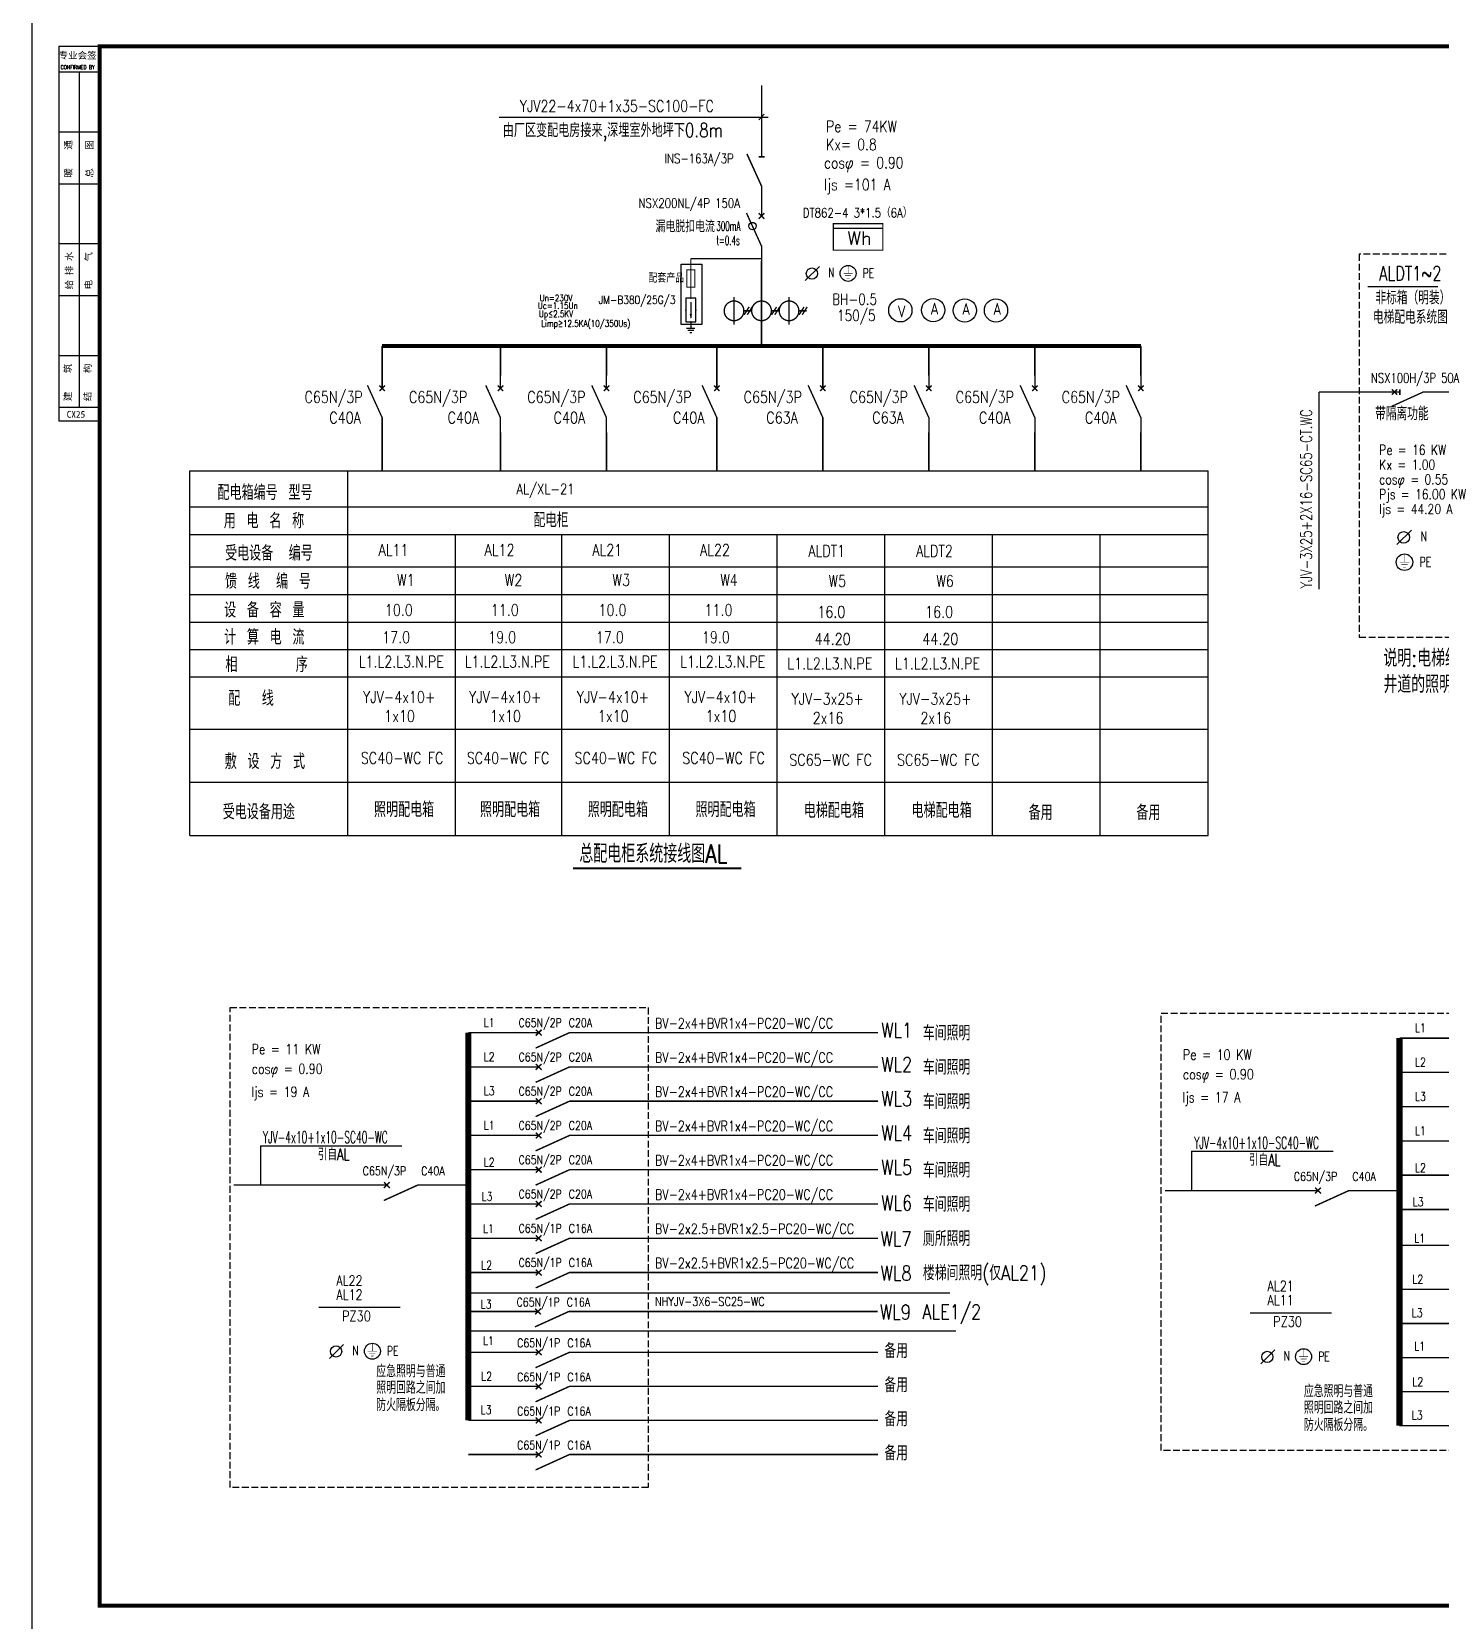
# Model space of a CAD drawing. Extents: x -55118 to 386282, y -631686 to -470886.
# Drawn here: x -34118 to 17709, y -571821 to -513351 of the extents above; entities that cross this region are included whole.
import ezdxf
from ezdxf.enums import TextEntityAlignment as Align

# ---------------------------------------------------------------- set-up
doc = ezdxf.new("R2010")
doc.units = 0
doc.header["$LTSCALE"] = 1000
doc.header["$MEASUREMENT"] = 0
doc.linetypes.add('DASH', pattern=[0.35, 0.25, -0.1])
doc.linetypes.add('H3', pattern=[4, 3, -1])
doc.layers.get('0').update_dxf_attribs({"linetype": 'CONTINUOUS'})
for name, color, linetype in [('5', 253, 'CONTINUOUS'), ('BPMDIM', 3, 'CONTINUOUS'), ('BXT', 4, 'CONTINUOUS'), ('C', 3, 'H3'), ('DOTLN', 2, 'DASH'), ('DQ2', 1, 'CONTINUOUS'), ('EES_照明平面_设备层', 1, 'CONTINUOUS'), ('ELEMENT', 3, 'CONTINUOUS'), ('EQUIP-动力', 3, 'CONTINUOUS'), ('EQUIP-照明', 3, 'CONTINUOUS'), ('KK', 6, 'CONTINUOUS'), ('LGT1', 7, 'CONTINUOUS'), ('PD', 7, 'CONTINUOUS'), ('SIG_TEXT', 7, 'CONTINUOUS'), ('TEL_TEXT', 7, 'CONTINUOUS'), ('WIRE-母线', 6, 'CONTINUOUS'), ('WIRE-照明', 4, 'CONTINUOUS'), ('WIRE-系统', 4, 'CONTINUOUS'), ('图框', 4, 'CONTINUOUS'), ('彩钢板', 253, 'CONTINUOUS'), ('电气标注线', 7, 'CONTINUOUS'), ('附加线条', 140, 'CONTINUOUS')]:
    doc.layers.add(name, color=color, linetype=linetype)
doc.styles.add('1', font='tssdeng.shx', dxfattribs={"width": 0.8, "bigfont": 'tssdchn.shx'})
doc.styles.add('_1HZTXT', font='txt.shx', dxfattribs={"width": 0.8, "bigfont": '1HZTXT.shx'})
doc.styles.add('_HZTXT', font='txt.shx', dxfattribs={"width": 0.8, "bigfont": 'hztxt.shx'})
doc.styles.add('_SIMPLEX', font='SIMPLEX.shx', dxfattribs={"width": 0.6})
doc.styles.add('_TEL_DIM', font='SIMPLEX', dxfattribs={"width": 0.8, "height": 3.5, "bigfont": 'HZTXT'})
doc.styles.add('HZ_TXT', font='TXT.shx', dxfattribs={"bigfont": 'hztxt.shx'})
doc.styles.add('HZTXT', font='txt.shx', dxfattribs={"width": 0.8, "bigfont": 'hztxt.shx'})
doc.styles.add('iIcon2', font='')
doc.styles.add('MIMI-TKWZ', font='romanc.shx', dxfattribs={"width": 0.75, "oblique": 15, "bigfont": 'bigfont.shx'})
doc.styles.get("Standard").update_dxf_attribs({"font": 'GBENOR', "bigfont": 'GBCBIG'})
doc.styles.get('iIcon2').set_extended_font_data('SimSun')

# ---------------------------------------------------------------- blocks, each defined once
blk = doc.blocks.new('$element$00000591')
blk.add_line((0.173, 0), (0.173, -1))
at = {"const_width": 0.0233}
blk.add_lwpolyline([(-0.267, 0), (0.267, 0), (0.267, -1), (-0.267, -1), (-0.267, 0)], dxfattribs=at)
at = {"style": '_SIMPLEX'}
blk.add_text('Wh', height=0.2667, rotation=270, dxfattribs=at).set_placement((-0.161, -0.281))
at = {"flags": 9}
blk.add_attdef('S', (0, 0), '', height=0.00000667, dxfattribs=at)
blk.add_attdef('S', (0, 0), '', height=0.00000667, dxfattribs=at)
blk.add_attdef('S', (0, 0), '', height=0.00000667, dxfattribs=at)
blk = doc.blocks.new('$element$00000578')
at = {"const_width": 0.025}
for points in [[(0, 0), (0, -0.25)], [(0, -1), (0, -0.75), (-0.25, -0.2)], [(-0.05, -0.25), (0.05, -0.25)]]:
    blk.add_lwpolyline(points, dxfattribs=at)
at = {"flags": 9}
blk.add_attdef('S', (0, 0), '', height=0.00000667, dxfattribs=at)
blk = doc.blocks.new('$equip$00001310')
for points in [[(0, 0), (0, -0.375)], [(-0.25, -0.375), (0.25, -0.375)], [(-0.188, -0.5), (0.188, -0.5)], [(-0.062, -0.625), (0.062, -0.625)]]:
    blk.add_lwpolyline(points)
blk.add_point((0, 0))
at = {"flags": 9}
blk.add_attdef('A', (0, 0), '', height=0.00002, dxfattribs=at)
blk = doc.blocks.new('$equip$00001687')
for p, q in [((0.72, 0), (-0.72, 0)), ((-0.72, 0), (-0.72, -0.6)), ((0.72, -0.6), (0.72, 0)), ((-0.72, -0.6), (0.72, -0.6)), ((-0.48, -0.3), (0.48, -0.3))]:
    blk.add_line(p, q)
for p in [(0, 0), (-0.72, -0.3), (0, -0.6), (0.72, -0.3)]:
    blk.add_point(p)
blk.add_solid([(0.24, -0.372), (0.528, -0.3), (0.24, -0.228)])
at = {"flags": 9}
blk.add_attdef('A', (0, 0), '', height=0.00002, dxfattribs=at)
blk = doc.blocks.new('$element$00000595')
at = {"const_width": 0.0233}
for points in [[(0, 0), (0, -0.25)], [(-0.25, -0.2), (0, -0.75), (0, -1)], [(-0.047, -0.203), (0.047, -0.297)], [(0.047, -0.203), (-0.047, -0.297)]]:
    blk.add_lwpolyline(points, dxfattribs=at)
blk.add_circle((-0.151, -0.417), 0.0615)
at = {"flags": 9}
blk.add_attdef('S', (0, 0), '', height=0.00000667, dxfattribs=at)
blk = doc.blocks.new('$element$00000576')
at = {"const_width": 0.0233}
for points in [[(0, 0), (0, -0.25)], [(0, -1), (0, -0.75), (-0.25, -0.2)], [(-0.047, -0.297), (0.047, -0.203)], [(-0.047, -0.203), (0.047, -0.297)]]:
    blk.add_lwpolyline(points, dxfattribs=at)
at = {"flags": 9}
blk.add_attdef('S', (0, 0), '', height=0.00000667, dxfattribs=at)
blk = doc.blocks.new('$element$00000584')
at = {"const_width": 0.0233}
for points in [[(0, 0), (0, -1)], [(-0.467, -0.267), (-0.467, -0.733)], [(0.467, -0.267), (0.467, -0.733)], [(-0.3, -0.5), (-0.167, -0.5)], [(-0.211, -0.433), (-0.294, -0.567)], [(-0.158, -0.433), (-0.242, -0.567)], [(0.167, -0.5), (0.3, -0.5)], [(0.256, -0.433), (0.172, -0.567)], [(0.308, -0.433), (0.225, -0.567)], [(0.633, -0.5), (0.767, -0.5)], [(0.722, -0.433), (0.639, -0.567)], [(0.775, -0.433), (0.692, -0.567)]]:
    blk.add_lwpolyline(points, dxfattribs=at)
for points in [[(-0.467, -0.333, 1), (-0.467, -0.667, 1), (-0.467, -0.333)], [(0, -0.333, 1), (0, -0.667, 1), (0, -0.333)], [(0.467, -0.333, 1), (0.467, -0.667, 1), (0.467, -0.333)]]:
    blk.add_lwpolyline(points, format="xyb", close=True, dxfattribs=at)
at = {"flags": 9}
blk.add_attdef('S', (0, 0), '', height=0.00000667, dxfattribs=at)
blk = doc.blocks.new('$element$00000582')
at = {"const_width": 0.0233}
for points in [[(0, 0), (0, -1)], [(-0.1, -0.283), (0.1, -0.283), (0.1, -0.717), (-0.1, -0.717), (-0.1, -0.283)]]:
    blk.add_lwpolyline(points, dxfattribs=at)
at = {"flags": 9}
blk.add_attdef('S', (0, 0), '', height=0.00000667, dxfattribs=at)
blk = doc.blocks.new('0114')
at = {"color": 3, "linetype": 'Continuous', "const_width": 0.3}
for points in [[(0, 0), (0, -4.58)], [(-2.75, -4.58), (2.75, -4.58)], [(-1.83, -6.01), (1.83, -6.01)], [(-0.86, -7.5), (0.86, -7.5)]]:
    blk.add_lwpolyline(points, dxfattribs=at)
blk = doc.blocks.new('$element$00000497')
at = {"const_width": 0.0233}
for points in [[(0, 0), (0, -0.25)], [(0, -1), (0, -0.75), (-0.25, -0.2)], [(-0.047, -0.297), (0.047, -0.203)], [(-0.047, -0.203), (0.047, -0.297)]]:
    blk.add_lwpolyline(points, dxfattribs=at)
at = {"flags": 9}
blk.add_attdef('S', (0, 0), '', height=0.00000667, dxfattribs=at)

msp = doc.modelspace()

# ---------------------------------------------------------------- linework, layer by layer
at = {"color": 4, "linetype": 'Continuous'}
for p, q in [((-28296.3, -529510.7), (9164.3, -529510.7)), ((-28296.3, -530842.3), (9164.3, -530842.3)), ((-28296.3, -531853.7), (9164.3, -531853.7)), ((-28296.3, -533047.1), (9164.3, -533047.1)), ((-28296.3, -534070), (9164.3, -534070)), ((-28296.3, -536092.6), (9164.3, -536092.6)), ((-28296.3, -537092.4), (9164.3, -537092.4)), ((-28296.3, -539015.3), (9164.3, -539015.3)), ((-28296.3, -540975.3), (9164.3, -540975.3)), ((-28296.3, -540975.3), (9164.3, -540975.3)), ((-28296.3, -542935.2), (9164.3, -542935.2))]:
    msp.add_line(p, q, dxfattribs=at)
at = {"color": 4}
for p, q in [((-25704.6, -554355.5), (-25704.6, -555803.8)), ((8560.3, -554557.7), (8560.3, -556006))]:
    msp.add_line(p, q, dxfattribs=at)
at = {"color": 4, "linetype": 'ByBlock', "ltscale": 0.5}
msp.add_lwpolyline([(-10218, -521903.3), (-9458.7, -521903.3), (-9458.7, -524124.6), (-10218, -524124.6)], close=True, dxfattribs=at)
at = {"color": 4, "linetype": 'Continuous'}
for points, const_width in [([(-7265.4, -521792.2), (-7265.4, -524920.6)], 57.8), ([(-7264.8, -521878.2), (-7264.8, -521892.6)], 43.3), ([(-21224.4, -524920.6), (-21224.4, -526008.3)], 57.8), ([(-16871.7, -524920.6), (-16871.7, -526008.3)], 57.8), ([(-12970.9, -524920.6), (-12970.9, -526008.3)], 57.8), ([(-8909.5, -524920.6), (-8909.5, -526008.3)], 57.8), ([(-5008.7, -524920.6), (-5008.7, -526008.3)], 57.8), ([(-1107.9, -524920.6), (-1107.9, -526008.3)], 57.8), ([(2792.9, -524920.6), (2792.9, -526008.3)], 57.8), ([(6693.7, -524920.6), (6693.7, -526008.3)], 57.8)]:
    msp.add_lwpolyline(points, dxfattribs=dict(at, const_width=const_width))
at = {"layer": 'BPMDIM', "color": 4}
for p, q in [((-5654.1, -522509.9), (-5137.7, -521994)), ((-23159.9, -562184.1), (-22643.6, -561668.2)), ((11105, -562386.3), (11621.3, -561870.4))]:
    msp.add_line(p, q, dxfattribs=at)
for centre, radius in [((-5413.1, -522252), 206.4), ((-4078.8, -522243.1), 293.7), ((-22919, -561926.2), 206.4), ((-21584.6, -561917.4), 293.7), ((12680.3, -562119.5), 293.7), ((11345.9, -562128.3), 206.4)]:
    msp.add_circle(centre, radius, dxfattribs=at)
at = {"layer": 'C', "color": 4, "linetype": 'Continuous'}
for points, const_width in [([(-7264.8, -521878.2), (-7264.8, -521931.1)], 43.3), ([(-21224.4, -528097.7), (-21224.4, -529510.7)], 57.8), ([(-16871.7, -528097.7), (-16871.7, -529510.7)], 57.8), ([(-12970.9, -528097.7), (-12970.9, -529510.7)], 57.8), ([(-8909.5, -528097.7), (-8909.5, -529510.7)], 57.8), ([(-5008.7, -528097.7), (-5008.7, -529510.7)], 57.8), ([(-1107.9, -528097.7), (-1107.9, -529510.7)], 57.8), ([(2792.9, -528097.7), (2792.9, -529510.7)], 57.8), ([(6693.7, -528097.7), (6693.7, -529510.7)], 57.8)]:
    msp.add_lwpolyline(points, dxfattribs=dict(at, const_width=const_width))
at = {"layer": 'DOTLN', "color": 4, "linetype": 'DASH'}
for p, q in [((-26823.2, -549269), (-11434.2, -549269)), ((-26823.2, -566936.3), (-26823.2, -549269)), ((-11434.2, -549269), (-11434.2, -566936.3)), ((7441.7, -549471.2), (22830.7, -549471.2)), ((7441.7, -565574.7), (7441.7, -549471.2)), ((22830.7, -565574.7), (7441.7, -565574.7)), ((-11434.2, -566936.3), (-26823.2, -566936.3))]:
    msp.add_line(p, q, dxfattribs=at)
at = {"layer": 'DQ2', "color": 4, "const_width": 72.2, "elevation": -24.9}
msp.add_lwpolyline([(-14198.1, -544143), (-8002.7, -544143)], dxfattribs=at)
at = {"layer": 'EES_照明平面_设备层', "color": 4}
for centre in [(-2156.6, -523604), (-946.1, -523597), (214.5, -523607.6), (1361.7, -523607.6)]:
    msp.add_circle(centre, 428, dxfattribs=at)
at = {"layer": 'KK', "color": 4}
for p, q in [((15039.8, -522723.9), (17619.8, -522723.9)), ((16115.9, -532228.7), (16649.5, -531695.5))]:
    msp.add_line(p, q, dxfattribs=at)
at = {"layer": 'KK', "color": 4, "linetype": 'DASH'}
msp.add_lwpolyline([(14727.6, -535640.8), (23881.8, -535640.8), (23881.8, -521536.8), (14727.6, -521536.8)], close=True, dxfattribs=at)
at = {"layer": 'KK', "color": 4, "linetype": 'Continuous', "const_width": 49.2}
for points in [[(13242.8, -526612.9), (13242.8, -533879.2)], [(16223.6, -526612.9), (13242.8, -526612.9)], [(17608.3, -526612.9), (18916.7, -526612.9)]]:
    msp.add_lwpolyline(points, dxfattribs=at)
at = {"layer": 'KK', "color": 4, "const_width": 52.7}
msp.add_lwpolyline([(16223.6, -526718.3), (16223.6, -526507.5)], dxfattribs=at)
at = {"layer": 'KK', "color": 4}
for centre, radius in [((16364.9, -531962.1), 213.3), ((16394.1, -532876.6), 303.5)]:
    msp.add_circle(centre, radius, dxfattribs=at)
at = {"layer": 'PD', "color": 4}
for p, q in [((-16918.1, -516489.9), (-7025, -516489.9)), ((-7162.9, -516387.3), (-7359.4, -516592.5)), ((-28296.3, -542935.2), (-28296.3, -529510.7)), ((-22483.8, -542935.2), (-22483.8, -529510.7)), ((9164.3, -542935.2), (9164.3, -529510.7)), ((-18519.9, -542935.2), (-18519.9, -531853.7)), ((-14619.1, -542935.2), (-14619.1, -531853.7)), ((-14619.1, -542935.2), (-14619.1, -531853.7)), ((-10655.2, -542935.2), (-10655.2, -531853.7)), ((-10655.2, -542935.2), (-10655.2, -531853.7)), ((-6691.3, -542935.2), (-6691.3, -531853.7)), ((-2727.4, -542935.2), (-2727.4, -531853.7)), ((1236.5, -542935.2), (1236.5, -531853.7)), ((5200.4, -542935.2), (5200.4, -531853.7))]:
    msp.add_line(p, q, dxfattribs=at)
at = {"layer": 'SIG_TEXT', "color": 4}
msp.add_line((-28296.3, -535081.3), (9164.3, -535081.3), dxfattribs=at)
at = {"layer": 'WIRE-母线', "color": 4, "const_width": 227}
for points in [[(-18053.2, -550192), (-18055.6, -564459.7)], [(16211.8, -550394.2), (16209.3, -564661.9)]]:
    msp.add_lwpolyline(points, dxfattribs=at)
at = {"layer": 'WIRE-照明', "color": 4}
for points, const_width in [([(-7261.7, -517411.9), (-7261.7, -515320.1)], 50.6), ([(-9868.7, -521705.5), (-7243.1, -521705.5)], 50.6), ([(-21224.4, -524920.6), (6693.7, -524920.6)], 144.5)]:
    msp.add_lwpolyline(points, dxfattribs=dict(at, const_width=const_width))
at = {"layer": 'WIRE-系统', "color": 4, "const_width": 53}
for points in [[(-18053.2, -550192), (-16032.2, -550192)], [(-13761.9, -550192), (-2973.3, -550192)], [(16211.8, -550394.2), (18232.7, -550394.2)], [(-18053.2, -551453.3), (-16032.2, -551453.3)], [(-13761.9, -551453.3), (-2973.3, -551453.3)], [(16211.8, -551655.5), (18232.7, -551655.5)], [(-18053.2, -552714.6), (-16032.2, -552714.6)], [(-13761.9, -552714.6), (-2973.3, -552714.6)], [(16211.8, -552916.8), (18232.7, -552916.8)], [(-18053.2, -553975.9), (-16032.2, -553975.9)], [(-13761.9, -553975.9), (-2973.3, -553975.9)], [(16211.8, -554178.1), (18232.7, -554178.1)], [(-18053.2, -555237.2), (-16032.2, -555237.2)], [(-13761.9, -555237.2), (-2973.3, -555237.2)], [(16211.8, -555439.4), (18232.7, -555439.4)], [(-26687.7, -555803.8), (-21466.9, -555803.8)], [(-19350, -555803.8), (-18053.2, -555803.8)], [(7577.2, -556006), (12798, -556006)], [(14914.9, -556006), (16211.8, -556006)], [(-18053.2, -556498.5), (-16032.2, -556498.5)], [(-13761.9, -556498.5), (-2973.3, -556498.5)], [(16211.8, -556700.7), (18232.7, -556700.7)], [(-18053.2, -557759.8), (-16032.2, -557759.8)], [(-13761.9, -557759.8), (-2973.3, -557759.8)], [(16188.8, -558017.9), (18209.8, -558017.9)], [(-18053.2, -559021.1), (-16032.2, -559021.1)], [(-13761.9, -559021.1), (-2973.3, -559021.1)], [(16188.8, -559643.6), (18209.8, -559643.6)], [(-18076.1, -560455), (-16055.2, -560455)], [(-13784.8, -560455), (-2996.2, -560455)], [(16210, -560898.2), (18230.9, -560898.2)], [(-18054.9, -561957.3), (-16034, -561957.3)], [(-13795.9, -561957.3), (-2975.1, -561957.3)], [(16210, -562152.7), (18230.9, -562152.7)], [(-18054.9, -563211.9), (-16034, -563211.9)], [(-13795.9, -563211.9), (-2975.1, -563211.9)], [(16210, -563407.3), (18230.9, -563407.3)], [(-18054.9, -564466.5), (-16034, -564466.5)], [(-13795.9, -564466.5), (-2975.1, -564466.5)], [(16210, -564661.9), (18230.9, -564661.9)], [(-18054.9, -565721), (-16034, -565721)], [(-13795.9, -565721), (-2975.1, -565721)]]:
    msp.add_lwpolyline(points, dxfattribs=at)
at = {"layer": '图框'}
for p, q in [((-33117.5, -513885.5), (-31617.5, -513885.5)), ((-33117.5, -513885.5), (-33117.5, -527169)), ((-33117.5, -514830.8), (-31617.5, -514830.8)), ((-33117.5, -517037.2), (-31617.5, -517037.2)), ((-33117.5, -518943.6), (-31617.5, -518943.6)), ((-33117.5, -521149.9), (-31617.5, -521149.9)), ((-33117.5, -523056.3), (-31617.5, -523056.3)), ((-33117.5, -525262.7), (-31617.5, -525262.7)), ((-33117.5, -527169), (-31617.5, -527169)), ((-33117.5, -527169), (-33117.5, -527669)), ((-33117.5, -527669), (-31617.5, -527669))]:
    msp.add_line(p, q, dxfattribs=at)
msp.add_lwpolyline([(-34117.5, -572285.5), (70982.5, -572285.5), (70982.5, -512885.5), (-34117.5, -512885.5)], close=True, dxfattribs=at)
at = {"layer": '图框', "const_width": 140}
msp.add_lwpolyline([(-31617.5, -513885.5), (69982.5, -513885.5), (69982.5, -571285.5), (-31617.5, -571285.5)], close=True, dxfattribs=at)
at = {"layer": '图框'}
msp.add_lwpolyline([(-32367.5, -527169), (-32367.5, -514830.8)], dxfattribs=at)
at = {"layer": '彩钢板'}
for p, q in [((-18033.1, -559765.3), (-337.8, -559765.3)), ((-18054.8, -561172.6), (-115.5, -561172.6))]:
    msp.add_line(p, q, dxfattribs=at)
at = {"layer": '电气标注线', "color": 4, "ltscale": 0.2}
for p, q in [((-25704.6, -554355.5), (-20495.6, -554355.5)), ((8560.3, -554557.7), (13769.3, -554557.7))]:
    msp.add_line(p, q, dxfattribs=at)
at = {"layer": '附加线条', "color": 4}
for p, q in [((-23553.9, -560297.5), (-20558.6, -560297.5)), ((10711, -560499.6), (13706.4, -560499.6))]:
    msp.add_line(p, q, dxfattribs=at)

# ---------------------------------------------------------------- block references
at = {"layer": 'BXT', "color": 4, "linetype": 'Continuous', "xscale": 60.84815970528871, "yscale": 60.84815970528871, "zscale": 60.84815970528871}
for p in [(-4078.8, -521964.2), (-21584.6, -561638.4), (12680.3, -561840.5)]:
    msp.add_blockref('0114', p, dxfattribs=at)
at = {"layer": 'ELEMENT', "color": 4}
for name, p, xscale, yscale, zscale in [('$element$00000578', (-7261.7, -517411.9), 2167.107747838832, 2167.107747838832, 2167.107747838832), ('$element$00000595', (-7264.8, -519579), 2215.23487670403, 2215.23487670403, 2215.23487670403)]:
    msp.add_blockref(name, p, dxfattribs=dict(at, xscale=xscale, yscale=yscale, zscale=zscale))
for name, p, xscale, yscale, zscale, rotation in [('$element$00000591', (-4622.9, -520900.8), 1820.370508185681, 1820.370508185681, 1820.370508185681, 90), ('$element$00000582', (-9868.7, -523158.2), 1452.655665531568, 1452.655665531568, 1452.655665531568, 180), ('$element$00000497', (-16032.2, -550192), 2270.34756903788, 2270.34756903788, 2270.34756903788, 90), ('$element$00000497', (-16032.2, -551453.3), 2270.34756903788, 2270.34756903788, 2270.34756903788, 90), ('$element$00000497', (-16032.2, -552714.6), 2270.34756903788, 2270.34756903788, 2270.34756903788, 90), ('$element$00000497', (-16032.2, -553975.9), 2270.34756903788, 2270.34756903788, 2270.34756903788, 90), ('$element$00000497', (-16032.2, -555237.2), 2270.34756903788, 2270.34756903788, 2270.34756903788, 90), ('$element$00000497', (-21620.4, -555803.8), 2270.34756903788, 2270.34756903788, 2270.34756903788, 90), ('$element$00000497', (12644.6, -556006), 2270.34756903788, 2270.34756903788, 2270.34756903788, 90), ('$element$00000497', (-16032.2, -556498.5), 2270.34756903788, 2270.34756903788, 2270.34756903788, 90), ('$element$00000497', (-16032.2, -557759.8), 2270.34756903788, 2270.34756903788, 2270.34756903788, 90), ('$element$00000497', (-16032.2, -559021.1), 2270.34756903788, 2270.34756903788, 2270.34756903788, 90), ('$element$00000497', (-16055.2, -560455), 2270.34756903788, 2270.34756903788, 2270.34756903788, 90), ('$element$00000497', (-16034, -561957.3), 2270.34756903788, 2270.34756903788, 2270.34756903788, 90), ('$element$00000497', (-16034, -563211.9), 2270.34756903788, 2270.34756903788, 2270.34756903788, 90), ('$element$00000497', (-16034, -564466.5), 2270.34756903788, 2270.34756903788, 2270.34756903788, 90), ('$element$00000497', (-16034, -565721), 2270.34756903788, 2270.34756903788, 2270.34756903788, 90)]:
    msp.add_blockref(name, p, dxfattribs=dict(at, xscale=xscale, yscale=yscale, zscale=zscale, rotation=rotation))
at = {"layer": 'ELEMENT', "color": 4, "ltscale": 0.8, "xscale": 2167.107747838832, "yscale": 2167.107747838832, "zscale": 2167.107747838832}
for name, p in [('$element$00000584', (-7265.4, -522539.4)), ('$element$00000576', (-21224.4, -525930.6)), ('$element$00000576', (-16871.7, -525930.6)), ('$element$00000576', (-12970.9, -525930.6)), ('$element$00000576', (-8909.5, -525930.6)), ('$element$00000576', (-5008.7, -525930.6)), ('$element$00000576', (-1107.9, -525930.6)), ('$element$00000576', (2792.9, -525930.6)), ('$element$00000576', (6693.7, -525930.6))]:
    msp.add_blockref(name, p, dxfattribs=at)
at = {"layer": 'EQUIP-动力', "color": 4, "xscale": 606.7901693942025, "yscale": 606.7901693942025, "zscale": 606.7901693942025}
msp.add_blockref('$equip$00001310', (-9868.7, -524035.6), dxfattribs=at)
at = {"layer": 'EQUIP-照明', "color": 4, "xscale": 606.79016939532, "yscale": 606.79016939532, "zscale": 606.79016939532, "rotation": 270}
msp.add_blockref('$equip$00001687', (-9686.6, -523595), dxfattribs=at)
at = {"layer": 'KK', "color": 4, "xscale": 2107.992431001412, "yscale": 2107.992431001412, "zscale": 2107.992431001412, "rotation": 90}
msp.add_blockref('$element$00000576', (15500.3, -526612.9), dxfattribs=at)
at = {"layer": 'KK', "color": 4, "linetype": 'Continuous', "xscale": 62.88045604471117, "yscale": 62.88045604471117, "zscale": 62.88045604471117}
msp.add_blockref('0114', (16394.1, -532588.3), dxfattribs=at)

# ---------------------------------------------------------------- texts
at = {"layer": '5', "color": 4, "style": 'HZTXT', "width": 0.8}
for s, height, p in [('配电箱编号 型号', 553.89, (-27284.3, -530587.5)), ('用 电 名 称', 553.89, (-27052, -531630.2)), ('配电柜', 532.59, (-15647.4, -531590.2)), ('受电设备', 553.89, (-27005.8, -532817.2)), ('编号', 553.89, (-24665.2, -532820.2)), ('馈 线', 553.89, (-27005.8, -533854.5)), ('编 号', 553.89, (-25129.3, -533855.2)), ('设 备 容 量', 553.89, (-27040.5, -534910.8)), ('计 算 电 流', 553.89, (-27040.5, -535910.8)), ('相     序', 553.89, (-26992.8, -536920.4)), ('配  线', 553.89, (-26887.7, -538161.4)), ('敷 设 方 式', 553.89, (-27019.1, -540487)), ('受电设备用途', 553.89, (-27093.3, -542339.9)), ('照明配电箱', 553.89, (-21525.5, -542257.2)), ('照明配电箱', 553.89, (-17624.7, -542257.2)), ('照明配电箱', 553.89, (-13660.8, -542257.2)), ('照明配电箱', 553.89, (-9696.9, -542257.2)), ('电梯配电箱', 553.89, (-5711, -542289.4)), ('电梯配电箱', 553.89, (-1747.1, -542289.4)), ('备用', 553.89, (2562.8, -542367.3)), ('备用', 553.89, (6526.7, -542367.3))]:
    msp.add_text(s, height=height, dxfattribs=at).set_placement(p)
at = {"layer": 'KK', "color": 4, "style": '_TEL_DIM'}
for s, height, width, p in [('ALDT1~2', 522.61, 0.752941, (15462.1, -522502.7)), ('非标箱（明装）', 491.86, 0.8, (15325.5, -523385.4)), ('电梯配电系统图', 491.86, 0.8, (15233.8, -524099.9)), ('NSX100H/3P 50A', 358.359, 0.752941, (15161.8, -526273)), ('带隔离功能', 491.86, 0.8, (15314.2, -527651.9)), ('Pe = 16 KW', 362.88, 0.8, (15464.1, -528922.3)), ('Kx = 1.00', 362.88, 0.8, (15464.1, -529466.7)), ('cosφ = 0.55', 362.88, 0.8, (15464.1, -530011)), ('Pjs = 16.00 KW', 362.88, 0.8, (15464.1, -530555.3)), ('ljs = 44.20 A', 362.88, 0.8, (15464.1, -531099.6)), ('说明:电梯终端的配电装置.电梯控制的二次线路. ', 639.424, 0.8, (15620, -536725.2)), ('井道的照明.插座安装均由电梯厂商负责配合及施工,以现场规格为准.', 639.424, 0.8, (15620, -537688.1))]:
    msp.add_text(s, height=height, dxfattribs=dict(at, width=width)).set_placement(p)
at = {"layer": 'KK', "color": 4, "style": '_TEL_DIM', "width": 0.752941}
msp.add_text('YJV-3X25+2X16-SC65-CT.WC', height=418.085, rotation=90, dxfattribs=at).set_placement((12986.9, -533840.8))
at = {"layer": 'KK', "color": 4, "linetype": 'Continuous', "style": 'HZ_TXT', "width": 0.7}
for s, height, p in [('N', 359.3, (16987.4, -532104.2)), ('PE', 359.32, (16951.8, -533046.2))]:
    msp.add_text(s, height=height, dxfattribs=at).set_placement(p)
at = {"layer": 'LGT1', "color": 4, "linetype": 'Continuous', "style": 'HZ_TXT', "width": 0.7}
for s, p in [('N', (-4810.7, -522389.5)), ('PE', (-3539.1, -522407.2)), ('N', (-22316.6, -562063.8)), ('PE', (-21044.9, -562081.4)), ('N', (11948.3, -562265.9)), ('PE', (13220, -562283.6))]:
    msp.add_text(s, height=347.7, dxfattribs=at).set_placement(p)
at = {"layer": 'PD', "color": 4, "style": '1', "width": 0.85}
for s, p in [('V', (-2267.1, -523861.7)), ('A', (-1056.6, -523760.2)), ('A', (104, -523770.8)), ('A', (1251.1, -523770.8))]:
    msp.add_text(s, height=433.4, dxfattribs=at).set_placement(p)
at = {"layer": 'SIG_TEXT', "color": 4, "width": 0.8}
for s, height, style, p in [('YJV22-4x70+1x35-SC100-FC', 424.753, '_TEL_DIM', (-16155.6, -516297.2)), ('由厂区变配电房接来,深埋室外地坪下0.8m', 509.704, '_TEL_DIM', (-16785.3, -517230.4)), ('Pe = 74KW', 418.04, '_TEL_DIM', (-4889.8, -517043.3)), ('Kx= 0.8', 418.04, '_TEL_DIM', (-4889.8, -517708.2)), ('cosφ = 0.90', 418.038, '_TEL_DIM', (-4965.5, -518379.1)), ('ljs =101 A', 418.04, '_TEL_DIM', (-4965.5, -519183.7)), ('漏电脱扣电流', 433.25, '_TEL_DIM', (-11165.4, -520730.6)), ('BH-0.5', 404.53, '_TEL_DIM', (-4664.3, -523400.1)), ('150/5', 404.53, '_TEL_DIM', (-4483.6, -523995.2)), ('C65N/3P', 428.29, '_TEL_DIM', (-24082.2, -527013.6)), ('C65N/3P', 428.29, '_TEL_DIM', (-20236.9, -527013.6)), ('C65N/3P', 428.29, '_TEL_DIM', (-15884.1, -527013.6)), ('C65N/3P', 428.29, '_TEL_DIM', (-11983.3, -527013.6)), ('C65N/3P', 428.29, '_TEL_DIM', (-7922, -527013.6)), ('C65N/3P', 428.29, '_TEL_DIM', (-4021.2, -527013.6)), ('C65N/3P', 428.29, '_TEL_DIM', (-120.4, -527013.6)), ('C65N/3P', 428.29, '_TEL_DIM', (3780.4, -527013.6)), (' C40A', 428.29, '_TEL_DIM', (-23403, -527769.9)), (' C40A', 428.29, '_TEL_DIM', (-19050.3, -527769.9)), (' C40A', 428.29, '_TEL_DIM', (-15149.5, -527769.9)), (' C40A', 428.29, '_TEL_DIM', (-10756.9, -527769.9)), (' C63A', 428.29, '_TEL_DIM', (-7324.2, -527769.9)), (' C63A', 428.29, '_TEL_DIM', (-3423.4, -527769.9)), (' C40A', 428.29, '_TEL_DIM', (501.4, -527769.9)), (' C40A', 428.29, '_TEL_DIM', (4402.2, -527769.9)), ('AL/XL-21', 389.36, '_TEL_DIM', (-16284.9, -530374.7)), ('AL11', 428.29, '_TEL_DIM', (-21356, -532641.5)), ('AL12', 428.29, '_TEL_DIM', (-17455.2, -532641.5)), ('AL21', 428.29, '_TEL_DIM', (-13491.3, -532641.5)), ('AL22', 428.29, '_TEL_DIM', (-9527.4, -532641.5)), ('ALDT1', 428.29, '_TEL_DIM', (-5541.4, -532673.7)), ('ALDT2', 428.29, '_TEL_DIM', (-1577.5, -532673.7)), ('W1', 428.29, '_TEL_DIM', (-20676.6, -533747.9)), ('W2', 428.29, '_TEL_DIM', (-16712.7, -533747.9)), ('W3', 428.29, '_TEL_DIM', (-12748.8, -533747.9)), ('W4', 428.29, '_TEL_DIM', (-8784.9, -533747.9)), ('W5', 428.29, '_TEL_DIM', (-4798.9, -533780.1)), ('W6', 428.29, '_TEL_DIM', (-835, -533780.1)), ('10.0', 428.29, '_TEL_DIM', (-21126.3, -534851.1)), ('11.0', 428.29, '_TEL_DIM', (-17225.5, -534851.1)), ('10.0', 428.29, '_TEL_DIM', (-13261.6, -534851.1)), ('11.0', 428.29, '_TEL_DIM', (-9360.8, -534851.1)), ('16.0', 428.29, '_TEL_DIM', (-5208.9, -534917.7)), ('16.0', 428.29, '_TEL_DIM', (-1245, -534917.7)), ('17.0', 428.29, '_TEL_DIM', (-21224.7, -535851.6)), ('19.0', 428.29, '_TEL_DIM', (-17323.9, -535851.6)), ('17.0', 428.29, '_TEL_DIM', (-13360, -535851.6)), ('19.0', 428.29, '_TEL_DIM', (-9459.2, -535851.6)), ('44.20', 428.29, '_TEL_DIM', (-5307.3, -535918.2)), ('44.20', 428.29, '_TEL_DIM', (-1343.4, -535918.2)), ('L1.L2.L3.N.PE', 428.293, '_TEL_DIM', (-22084, -536752.1)), ('L1.L2.L3.N.PE', 428.293, '_TEL_DIM', (-18183.2, -536752.1)), ('L1.L2.L3.N.PE', 428.293, '_TEL_DIM', (-14219.3, -536752.1)), ('L1.L2.L3.N.PE', 428.293, '_TEL_DIM', (-10255.4, -536752.1)), ('L1.L2.L3.N.PE', 428.293, '_TEL_DIM', (-6315.9, -536818.6)), ('L1.L2.L3.N.PE', 428.293, '_TEL_DIM', (-2352, -536818.6)), ('YJV-4x10+', 428.29, '_TEL_DIM', (-21927.8, -538052.1)), ('YJV-4x10+', 428.29, '_TEL_DIM', (-18027, -538052.1)), ('YJV-4x10+', 428.29, '_TEL_DIM', (-14063.1, -538052.1)), ('YJV-4x10+', 428.29, '_TEL_DIM', (-10099.2, -538052.1)), ('YJV-3x25+', 428.29, '_TEL_DIM', (-6159.7, -538118.7)), ('YJV-3x25+', 428.29, '_TEL_DIM', (-2195.8, -538118.7)), ('1x10', 428.29, '_TEL_DIM', (-21150, -538753.9)), ('1x10', 428.29, '_TEL_DIM', (-17249.3, -538753.9)), ('1x10', 428.29, '_TEL_DIM', (-13285.4, -538753.9)), ('1x10', 428.29, '_TEL_DIM', (-9321.5, -538753.9)), ('2x16', 428.29, '_TEL_DIM', (-5382, -538820.5)), ('2x16', 428.29, '_TEL_DIM', (-1418.1, -538820.5)), ('SC40-WC FC', 428.29, '_TEL_DIM', (-22010.2, -540297.6)), ('SC40-WC FC', 428.29, '_TEL_DIM', (-18109.4, -540297.6)), ('SC40-WC FC', 428.29, '_TEL_DIM', (-14145.5, -540297.6)), ('SC40-WC FC', 428.29, '_TEL_DIM', (-10181.6, -540297.6)), ('SC65-WC FC', 428.29, '_TEL_DIM', (-6242.1, -540364.2)), ('SC65-WC FC', 428.29, '_TEL_DIM', (-2278.2, -540364.2)), ('总配电柜系统接线图AL', 677.221, '_1HZTXT', (-13969.2, -543941.8, -372.8)), ('C65N/2P', 317.85, 'HZTXT', (-16206.6, -549986.9)), ('BV-2x4+BVR1x4-PC20-WC/CC', 376.234, 'HZTXT', (-11184.7, -550034.1)), ('L1', 317.85, 'HZTXT', (-17488.1, -549975)), ('C20A', 317.85, 'HZTXT', (-14359.4, -549986.9)), ('WL1', 544.88, '_HZTXT', (-2861.1, -550374.2)), ('车间照明', 544.88, '_HZTXT', (-1326.8, -550478.8)), ('L1', 317.85, 'HZTXT', (16776.9, -550177.1)), ('Pe = 11 KW', 373.1, '_TEL_DIM', (-26024.6, -550986.3)), ('cosφ = 0.90', 373.099, '_TEL_DIM', (-26024.6, -551707.7)), ('L2', 317.85, 'HZTXT', (-17488.1, -551236.3)), ('C65N/2P', 317.85, 'HZTXT', (-16206.6, -551248.2)), ('C20A', 317.85, 'HZTXT', (-14359.4, -551248.2)), ('BV-2x4+BVR1x4-PC20-WC/CC', 376.234, 'HZTXT', (-11184.7, -551295.4)), ('WL2', 544.88, '_HZTXT', (-2861.1, -551635.5)), ('车间照明', 544.88, '_HZTXT', (-1326.8, -551740.1)), ('Pe = 10 KW', 373.1, '_TEL_DIM', (8240.3, -551188.5)), ('L2', 317.85, 'HZTXT', (16776.9, -551438.4)), ('cosφ = 0.90', 373.099, '_TEL_DIM', (8240.3, -551909.9)), ('ljs = 19 A', 373.1, '_TEL_DIM', (-26040.5, -552556.4)), ('L3', 317.85, 'HZTXT', (-17488.1, -552497.6)), ('C65N/2P', 317.85, 'HZTXT', (-16206.6, -552509.5)), ('C20A', 317.85, 'HZTXT', (-14359.4, -552509.5)), ('BV-2x4+BVR1x4-PC20-WC/CC', 376.234, 'HZTXT', (-11184.7, -552556.7)), ('WL3', 544.88, '_HZTXT', (-2861.1, -552896.8)), ('车间照明', 544.88, '_HZTXT', (-1326.8, -553001.5)), ('ljs = 17 A', 373.1, '_TEL_DIM', (8224.4, -552758.6)), ('L3', 317.85, 'HZTXT', (16776.9, -552699.7)), ('L1', 317.85, 'HZTXT', (-17488.1, -553758.9)), ('C65N/2P', 317.85, 'HZTXT', (-16206.6, -553770.8)), ('C20A', 317.85, 'HZTXT', (-14359.4, -553770.8)), ('BV-2x4+BVR1x4-PC20-WC/CC', 376.234, 'HZTXT', (-11184.7, -553818)), ('WL4', 544.88, '_HZTXT', (-2861.1, -554158.1)), ('车间照明', 544.88, '_HZTXT', (-1326.8, -554262.8)), ('L1', 317.85, 'HZTXT', (16776.9, -553961)), ('L2', 317.85, 'HZTXT', (-17488.1, -555122.5)), ('C65N/2P', 317.85, 'HZTXT', (-16206.6, -555032.1)), ('C20A', 317.85, 'HZTXT', (-14359.4, -555032.1)), ('BV-2x4+BVR1x4-PC20-WC/CC', 376.234, 'HZTXT', (-11184.7, -555079.3)), ('WL5', 544.88, '_HZTXT', (-2861.1, -555420.6)), ('C65N/3P', 320.5, 'HZTXT', (-21943.7, -555443.5)), ('C40A', 320.5, 'HZTXT', (-19789.9, -555443.5)), ('车间照明', 544.88, '_HZTXT', (-1326.8, -555524.1)), ('C65N/3P', 320.5, 'HZTXT', (12321.2, -555645.7)), ('C40A', 320.5, 'HZTXT', (14475, -555645.7)), ('L2', 317.85, 'HZTXT', (16776.9, -555324.7)), ('C65N/2P', 317.85, 'HZTXT', (-16206.6, -556293.4)), ('C20A', 317.85, 'HZTXT', (-14359.4, -556293.4)), ('BV-2x4+BVR1x4-PC20-WC/CC', 376.234, 'HZTXT', (-11184.7, -556340.6)), ('L3', 317.85, 'HZTXT', (-17568.8, -556381.7)), ('WL6', 544.88, '_HZTXT', (-2861.1, -556736.6)), ('车间照明', 544.88, '_HZTXT', (-1326.8, -556785.4)), ('L3', 317.85, 'HZTXT', (16696.1, -556583.9)), ('C65N/1P', 317.85, 'HZTXT', (-16206.6, -557554.7)), ('BV-2x2.5+BVR1x2.5-PC20-WC/CC', 376.234, 'HZTXT', (-11184.7, -557601.9)), ('L1', 317.85, 'HZTXT', (-17515.1, -557565.9)), ('C16A', 317.85, 'HZTXT', (-14359.4, -557554.7)), ('WL7', 544.88, '_HZTXT', (-2884.1, -558053.8)), ('厕所照明', 544.88, '_HZTXT', (-1326.8, -558046.7)), ('L1', 317.85, 'HZTXT', (16749.8, -557915.4)), ('L2', 317.85, 'HZTXT', (-17582.4, -558910.2)), ('C65N/1P', 317.85, 'HZTXT', (-16206.6, -558816)), ('C16A', 317.85, 'HZTXT', (-14359.4, -558816)), ('BV-2x2.5+BVR1x2.5-PC20-WC/CC', 376.234, 'HZTXT', (-11184.7, -558863.2)), ('WL8', 544.88, '_HZTXT', (-2884.1, -559315.1)), ('楼梯间照明(仅AL21)', 544.883, '_HZTXT', (-1326.8, -559308)), ('AL22', 376.23, 'HZTXT', (-22911.5, -559503.9)), ('AL21', 376.23, 'HZTXT', (11353.5, -559706.1)), ('L2', 317.85, 'HZTXT', (16682.5, -559430.5)), ('AL12', 376.23, 'HZTXT', (-22911.5, -560024.4)), ('L3', 317.85, 'HZTXT', (-17603.6, -560345.2)), ('C65N/1P', 317.85, 'HZTXT', (-16279.9, -560269.9)), ('C16A', 317.85, 'HZTXT', (-14432.7, -560269.9)), ('NHYJV-3X6-SC25-WC', 327.637, 'HZTXT', (-11189.2, -560253.1)), ('ALE1/2', 544.88, '_HZTXT', (-1349.8, -560741.9)), ('AL11', 376.23, 'HZTXT', (11353.5, -560226.6)), ('PZ30', 381.42, 'HZTXT', (-22701.3, -560816.3)), ('WL9', 544.88, '_HZTXT', (-2907, -560749)), ('PZ30', 381.42, 'HZTXT', (11563.6, -561018.5)), ('L3', 317.85, 'HZTXT', (16661.3, -560665.2)), ('L1', 317.85, 'HZTXT', (-17515.1, -561689.3)), ('C65N/1P', 317.85, 'HZTXT', (-16258.7, -561772.2)), ('C16A', 317.85, 'HZTXT', (-14410.5, -561772.2)), ('备用', 539.27, '_HZTXT', (-2742.4, -562173.3)), ('L1', 317.85, 'HZTXT', (16749.8, -561891.5)), ('应急照明与普通', 454.07, '_HZTXT', (-21440.1, -562880.6)), ('照明回路之间加', 454.07, '_HZTXT', (-21440.1, -563484.1)), ('L2', 317.85, 'HZTXT', (-17582.4, -562998.8)), ('C65N/1P', 317.85, 'HZTXT', (-16258.7, -563026.8)), ('C16A', 317.85, 'HZTXT', (-14410.5, -563026.8)), ('备用', 539.27, '_HZTXT', (-2742.4, -563427.9)), ('L2', 317.85, 'HZTXT', (16682.5, -563200.9)), ('防火隔板分隔。', 454.07, '_HZTXT', (-21440.1, -564121.6)), ('应急照明与普通', 454.07, '_HZTXT', (12691.5, -563613.6)), ('L3', 317.85, 'HZTXT', (-17603.6, -564233.5)), ('C65N/1P', 317.85, 'HZTXT', (-16258.7, -564281.3)), ('C16A', 317.85, 'HZTXT', (-14410.5, -564281.3)), ('备用', 539.27, '_HZTXT', (-2742.4, -564682.5)), ('照明回路之间加', 454.07, '_HZTXT', (12691.5, -564217.1)), ('L3', 317.85, 'HZTXT', (16661.3, -564435.7)), ('防火隔板分隔。', 454.07, '_HZTXT', (12691.5, -564854.6)), ('C65N/1P', 317.85, 'HZTXT', (-16258.7, -565535.9)), ('C16A', 317.85, 'HZTXT', (-14410.5, -565535.9)), ('备用', 539.27, '_HZTXT', (-2742.4, -565937.1))]:
    msp.add_text(s, height=height, dxfattribs=dict(at, style=style)).set_placement(p)
at = {"layer": 'SIG_TEXT', "color": 4, "style": '_TEL_DIM', "width": 0.8}
for s, height, p in [('配套产品', 303.4, (-10769.3, -522579.5)), ('Un=230V', 242.72, (-14826.7, -523271.2)), ('JM-B380/25G/3', 303.395, (-11844.5, -523370.5)), ('Uc=1.15Un', 242.72, (-14761, -523553.2)), ('Up≤2.5KV', 242.72, (-14826.7, -523856.2)), ('Limp≥12.5KA(10/350Us)', 242.716, (-13732.9, -524207.8))]:
    msp.add_text(s, height=height, dxfattribs=at).set_placement(p, align=Align.CENTER)
at = {"layer": 'TEL_TEXT', "color": 4, "style": '_TEL_DIM'}
for s, height, width, p in [('INS-163A/3P', 342.512, 0.8, (-10837, -518186.1)), ('NSX200NL/4P 150A', 342.512, 0.8, (-11791.9, -519832)), ('300mA', 340.27, 0.564706, (-8927.9, -520672.1)), ('DT862-4 3*1.5（6A）', 342.512, 0.8, (-5744.8, -520184.9)), ('t=0.4s', 340.27, 0.564706, (-8927.9, -521199.7)), ('YJV-4x10+1x10-SC40-WC ', 438.94, 0.56, (-25611.5, -554262.5)), ('YJV-4x10+1x10-SC40-WC ', 438.94, 0.56, (8653.5, -554464.6)), ('引自AL', 438.94, 0.7, (-23595.4, -554889.7)), ('引自AL', 438.94, 0.7, (10669.5, -555091.9))]:
    msp.add_text(s, height=height, dxfattribs=dict(at, width=width)).set_placement(p)
at = {"layer": '图框', "style": 'iIcon2'}
for s, p in [('专业会签', (-33128.6, -514343.7)), ('CX25', (-32832.6, -527557.6))]:
    msp.add_text(s, height=250, dxfattribs=at).set_placement(p)
at = {"layer": '图框', "style": 'MIMI-TKWZ', "width": 0.75}
msp.add_text('CONFIRMED BY', height=145, dxfattribs=at).set_placement((-33058.1, -514729.1))
at = {"layer": '图框', "style": 'iIcon2'}
for s, p in [('暖    通', (-32648.4, -518721.2)), ('总    图', (-31870.9, -518721.2)), ('给 排 水', (-32615, -522833.9)), ('电    气', (-31907.9, -522833.9)), ('建    筑', (-32666.4, -526946.6)), ('结    构', (-31935.6, -526946.6))]:
    msp.add_text(s, height=250, rotation=90, dxfattribs=at).set_placement(p)

doc.saveas('drawing.dxf')
